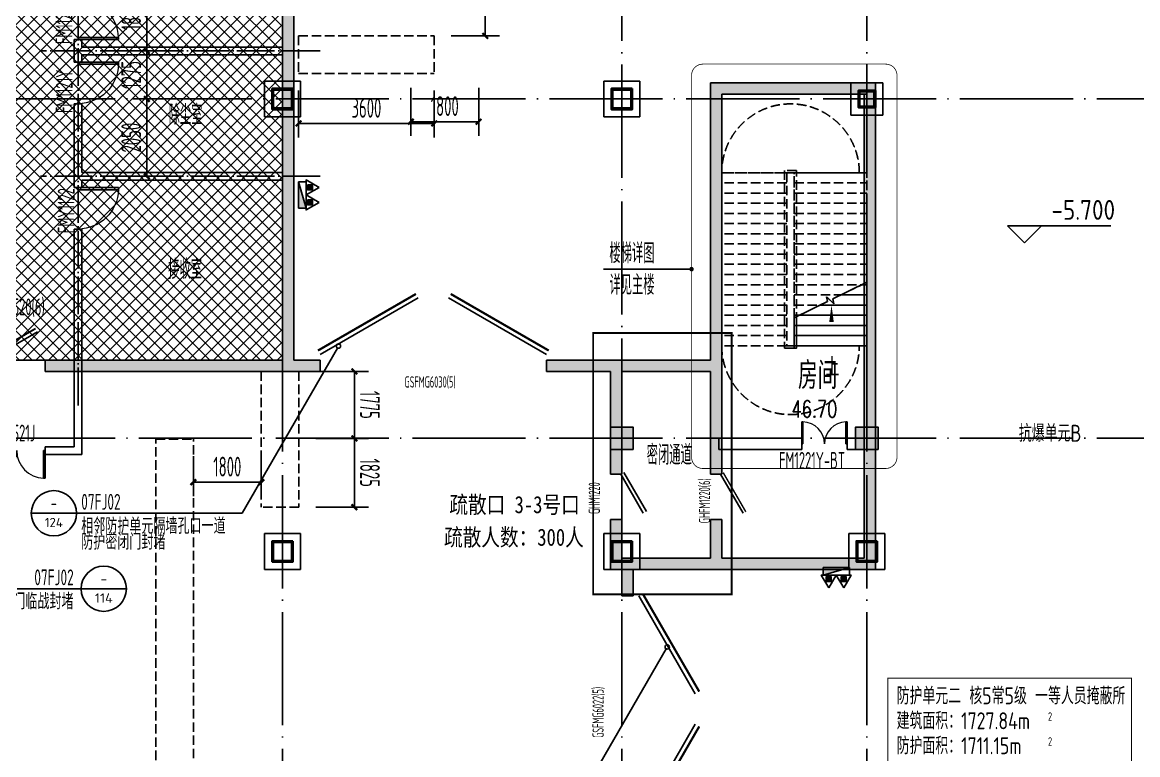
# Model space of a CAD drawing. Extents: x -473190 to 2138458, y -81875 to 2633646.
# Drawn here: x 582284 to 611872, y 84552 to 103976 of the extents above; entities that cross this region are included whole.
import ezdxf
from ezdxf.enums import TextEntityAlignment as Align

# ---------------------------------------------------------------- set-up
doc = ezdxf.new("R2010")
doc.units = 0
doc.header["$LTSCALE"] = 1000
for name, pattern in [('__DASH', [0.35, 0.25, -0.1]), ('DASH', [0.35, 0.25, -0.1]), ('DOTE', [2.42, 2, -0.2, 0.02, -0.2])]:
    doc.linetypes.add(name, pattern=pattern)
for name, color, linetype in [('A-COLUMN', 2, 'Continuous'), ('A-DIM_SYMB', 3, 'Continuous'), ('A-PUB_HATCH', 8, 'Continuous'), ('A-PUB_TEXT', 7, 'Continuous'), ('A-ROOM_NAME', 23, 'Continuous'), ('A-STAIR', 3, 'Continuous'), ('A-WALL', 2, 'Continuous'), ('A-WINDOW', 4, 'Continuous'), ('A-可见线', 7, 'Continuous'), ('DIM_ELEV', 3, 'Continuous'), ('DIM_IDEN', 3, 'Continuous'), ('DIM_LEAD', 3, 'Continuous'), ('DOOR_FIRE', 4, 'Continuous'), ('DOOR_FIRE_TEXT', 7, 'Continuous'), ('DOTE', 1, 'DOTE'), ('PUB_DIM', 3, 'Continuous'), ('PUB_HATCH', 8, 'Continuous'), ('PUB_TEXT', 7, 'Continuous'), ('RF-KBGQ', 15, 'Continuous'), ('RF-KTK', 210, 'Continuous'), ('RF-M', 4, 'Continuous'), ('RF-MBH', 11, 'Continuous'), ('RF-QT', 30, 'Continuous'), ('S-柱', 51, 'Continuous'), ('S-柱-填充', 8, 'Continuous'), ('SPACE', 7, 'Continuous'), ('W-EQUIP_消火栓', 7, 'Continuous'), ('W-EQUIP_灭火器', 7, 'Continuous'), ('图层1', 7, 'Continuous'), ('索引线', 252, 'Continuous')]:
    doc.layers.add(name, color=color, linetype=linetype)
doc.layers.add('RF-WZ', color=110, linetype='Continuous', lineweight=0)
doc.styles.add('8B2_02', font='tssdeng.shx', dxfattribs={"width": 0.6, "bigfont": 'TSSDCHN.shx'})
doc.styles.add('_TCH_DIM', font='SIMPLEX', dxfattribs={"bigfont": 'GBCBIG'})
doc.styles.add('_TCH_DIM_T3', font='tssdeng.shx', dxfattribs={"width": 0.564706, "bigfont": '@@@tssdchn.shx'})
doc.styles.add('_TCH_SPACE', font='SIMPLEX', dxfattribs={"height": 5, "bigfont": 'GBCBIG'})
doc.styles.add('_TCH_WINDOW', font='tssdeng.shx', dxfattribs={"width": 0.8, "height": 3.5, "bigfont": 'tssdchn.shx'})
doc.styles.get("Standard").update_dxf_attribs({"font": 'gbenor.shx', "bigfont": 'gbcbig.shx'})
doc.styles.add('TYDG_01', font='', dxfattribs={"width": 0.8})
doc.styles.add('TYDG_02', font='TSSDENG', dxfattribs={"width": 0.8, "bigfont": 'TSSDCHN'})
doc.styles.get('TYDG_01').set_extended_font_data('SimSun')
doc.dimstyles.new('_TCH_ARCH&&150', dxfattribs={"dimtxt": 525, "dimasz": 150, "dimexe": 375, "dimexo": 450, "dimgap": 150, "dimtad": 1, "dimdec": 0, "dimzin": 0, "dimdsep": 46, "dimtxsty": '_TCH_DIM_T3', "dimblk": 'ARCHTICK', "dimcen": 0.09, "dimclrt": 7, "dimazin": 2, "dimtfac": 1, "dimtdec": 0, "dimtix": 1, "dimtmove": 2, "dimatfit": 3, "dimfxl": 0, "dimtolj": 1, "dimtzin": 0, "dimarcsym": 0})

# ---------------------------------------------------------------- blocks, each defined once
blk = doc.blocks.new('A$C7EFF042E')
at = {"layer": 'A-COLUMN', "color": 6}
for p, q in [((27725, -44775), (26775, -44775)), ((26775, -44775), (26775, -45725)), ((27725, -45725), (27725, -44775)), ((36725, -44775), (35775, -44775)), ((35775, -44775), (35775, -45725)), ((36725, -45725), (36725, -44775)), ((43175, -44825), (42325, -44825)), ((42325, -44825), (42325, -45675)), ((43175, -45675), (43175, -44825)), ((26775, -45725), (27725, -45725)), ((35775, -45725), (36725, -45725)), ((42325, -45675), (43175, -45675)), ((27725, -56775), (26775, -56775)), ((26775, -56775), (26775, -57725)), ((27725, -57725), (27725, -56775)), ((36725, -56775), (35775, -56775)), ((35775, -56775), (35775, -57725)), ((36725, -57725), (36725, -56775)), ((43225, -56775), (42275, -56775)), ((42275, -56775), (42275, -57725)), ((43225, -57725), (43225, -56775)), ((26775, -57725), (27725, -57725)), ((35775, -57725), (36725, -57725)), ((42275, -57725), (43225, -57725))]:
    blk.add_line(p, q, dxfattribs=at)
at = {"layer": 'S-柱', "color": 6, "lineweight": 35}
for points in [[(27525, -44975), (26975, -44975), (26975, -45525), (27525, -45525)], [(27525, -44975), (26975, -44975), (26975, -45525), (27525, -45525)], [(36525, -44975), (35975, -44975), (35975, -45525), (36525, -45525)], [(36525, -44975), (35975, -44975), (35975, -45525), (36525, -45525)], [(42975, -45025), (42525, -45025), (42525, -45475), (42975, -45475)], [(42975, -45025), (42525, -45025), (42525, -45475), (42975, -45475)], [(27525, -56975), (26975, -56975), (26975, -57525), (27525, -57525)], [(27525, -56975), (26975, -56975), (26975, -57525), (27525, -57525)], [(36525, -56975), (35975, -56975), (35975, -57525), (36525, -57525)], [(36525, -56975), (35975, -56975), (35975, -57525), (36525, -57525)], [(43025, -56975), (42475, -56975), (42475, -57525), (43025, -57525)], [(43025, -56975), (42475, -56975), (42475, -57525), (43025, -57525)]]:
    blk.add_lwpolyline(points, close=True, dxfattribs=at)
at = {"layer": 'S-柱-填充', "color": 6, "lineweight": 35}
for points in [[(27495, -45495), (27005, -45495), (27005, -45005), (27495, -45005)], [(36495, -45495), (36005, -45495), (36005, -45005), (36495, -45005)], [(42945, -45445), (42555, -45445), (42555, -45055), (42945, -45055)], [(27495, -57495), (27005, -57495), (27005, -57005), (27495, -57005)], [(36495, -57495), (36005, -57495), (36005, -57005), (36495, -57005)], [(42995, -57495), (42505, -57495), (42505, -57005), (42995, -57005)]]:
    blk.add_lwpolyline(points, close=True, dxfattribs=at)
blk = doc.blocks.new('A$C4F5A101F')
at = {"layer": 'DOTE', "color": 16, "linetype": 'DOTE', "ltscale": 1.5}
for p, q in [((-140489.7, 16373.7), (-140489.7, -213765.2)), ((-131489.7, 16373.7), (-131489.7, -213765.2)), ((-124989.7, 16373.7), (-124989.7, -213765.2)), ((-39660.8, -53507.4), (-180399, -53507.4)), ((-39660.8, -62507.4), (-168489.7, -62507.4))]:
    blk.add_line(p, q, dxfattribs=at)
blk = doc.blocks.new('_ArchTick')
at = {"color": 0, "linetype": 'ByBlock', "const_width": 0.4}
blk.add_lwpolyline([(-0.5, -0.5), (0.5, 0.5)], dxfattribs=at)
blk = doc.blocks.new('*D5579')
at = {"layer": 'Defpoints', "color": 0, "transparency": 16777216}
for p in [(112750, -33425), (113573, -33425), (112750, -35275)]:
    blk.add_point(p, dxfattribs=at)
at = {"layer": 'PUB_DIM', "color": 0, "lineweight": -2, "transparency": 16777216}
for p, q in [((113200, -33425), (113948, -33425)), ((113573, -35275), (113573, -33425)), ((113200, -35275), (113948, -35275))]:
    blk.add_line(p, q, dxfattribs=at)
at = {"layer": 'PUB_DIM', "color": 0, "lineweight": -2, "transparency": 16777216, "xscale": 150, "yscale": 150, "zscale": 150}
for p, rotation in [((113573, -33425), 90), ((113573, -35275), 270)]:
    blk.add_blockref('_ArchTick', p, dxfattribs=dict(at, rotation=rotation))
at = {"layer": 'PUB_DIM', "color": 7, "transparency": 16777216, "insert": (113160, -34350), "char_height": 525, "attachment_point": 5, "rotation": 90, "style": '_TCH_DIM_T3'}
blk.add_mtext('\\A1;1850', dxfattribs=at)
blk = doc.blocks.new('*D5580')
at = {"layer": 'Defpoints', "color": 0, "transparency": 16777216}
for p in [(112750, -35275), (113573, -35275), (112750, -36550)]:
    blk.add_point(p, dxfattribs=at)
at = {"layer": 'PUB_DIM', "color": 0, "lineweight": -2, "transparency": 16777216}
for p, q in [((113200, -35275), (113948, -35275)), ((113573, -36550), (113573, -35275)), ((113200, -36550), (113948, -36550))]:
    blk.add_line(p, q, dxfattribs=at)
at = {"layer": 'PUB_DIM', "color": 0, "lineweight": -2, "transparency": 16777216, "xscale": 150, "yscale": 150, "zscale": 150}
for p, rotation in [((113573, -35275), 90), ((113573, -36550), 270)]:
    blk.add_blockref('_ArchTick', p, dxfattribs=dict(at, rotation=rotation))
at = {"layer": 'PUB_DIM', "color": 7, "transparency": 16777216, "insert": (113160, -35912), "char_height": 525, "attachment_point": 5, "rotation": 90, "style": '_TCH_DIM_T3'}
blk.add_mtext('\\A1;1275', dxfattribs=at)
blk = doc.blocks.new('*D5581')
at = {"layer": 'Defpoints', "color": 0, "transparency": 16777216}
for p in [(112750, -36550), (113573, -36550), (112750, -38600)]:
    blk.add_point(p, dxfattribs=at)
at = {"layer": 'PUB_DIM', "color": 0, "lineweight": -2, "transparency": 16777216}
for p, q in [((113200, -36550), (113948, -36550)), ((113573, -38600), (113573, -36550)), ((113200, -38600), (113948, -38600))]:
    blk.add_line(p, q, dxfattribs=at)
at = {"layer": 'PUB_DIM', "color": 0, "lineweight": -2, "transparency": 16777216, "xscale": 150, "yscale": 150, "zscale": 150}
for p, rotation in [((113573, -36550), 90), ((113573, -38600), 270)]:
    blk.add_blockref('_ArchTick', p, dxfattribs=dict(at, rotation=rotation))
at = {"layer": 'PUB_DIM', "color": 7, "transparency": 16777216, "insert": (113160, -37575), "char_height": 525, "attachment_point": 5, "rotation": 90, "style": '_TCH_DIM_T3'}
blk.add_mtext('\\A1;2050', dxfattribs=at)
blk = doc.blocks.new('A$C4AB8374B')
at = {"layer": 'A-STAIR', "color": 9, "linetype": 'DASH'}
for centre, start, end in [((1825, 4590), 0, 180), ((1825, 0), 180, 0)]:
    blk.add_arc(centre, 1825, start, end, dxfattribs=at)
blk = doc.blocks.new('$TwtSys$00000434')
for p, q in [((-0.5, 0.5), (-0.5, -0.5)), ((-0.5, -0.5), (0.5, 0.5)), ((0.5, 0.5), (-0.5, 0.5)), ((0.5, -0.5), (0.5, 0.5)), ((-0.5, -0.5), (0.5, -0.5))]:
    blk.add_line(p, q)
blk.add_solid([(0.5, -0.5), (0.5, 0.5), (-0.5, -0.5)])
blk = doc.blocks.new('$TwtSys$00000546')
h = blk.add_hatch()
h.set_pattern_fill('ANSI31', color=256, scale=200, style=0)
h.set_pattern_definition([(45, (-38543.802, -6670.83), (-17.67767, 17.67767), [])])
h.paths.add_polyline_path([(-65, 174), (65, 174), (65, 44), (-65, 44)])
for points in [[(0, 344), (-198, 0), (198, 0)], [(-65, 174), (65, 174), (65, 44), (-65, 44)]]:
    blk.add_lwpolyline(points, close=True)
blk = doc.blocks.new('A$C714B7EA5')
at = {"layer": 'A-PUB_HATCH', "linetype": 'DASH'}
for p, q in [((3850, 0), (0, 0)), ((0, 0), (0, -2080)), ((3850, -2080), (3850, 0)), ((1985, -2020), (1665, -2020)), ((1665, -2020), (1665, -6730)), ((1985, -2020), (1665, -2020)), ((1665, -2020), (1665, -6730)), ((1985, -6730), (1985, -2020)), ((1985, -6730), (1985, -2020)), ((0, -2080), (0, -6670)), ((1725, -2080), (0, -2080)), ((0, -2080), (3850, -2080)), ((1725, -2350), (0, -2350)), ((1725, -2080), (1725, -6670)), ((1925, -2080), (1725, -2080)), ((1725, -2080), (1725, -6670)), ((1925, -2080), (1725, -2080)), ((1725, -2080), (1725, -6670)), ((1925, -5925), (1925, -2080)), ((1925, -2080), (3850, -2080)), ((1925, -6670), (1925, -2080)), ((1925, -6670), (1925, -2080)), ((1925, -2350), (3850, -2350)), ((3850, -4985), (3850, -2080)), ((1725, -2620), (0, -2620)), ((1925, -2620), (3850, -2620)), ((1725, -2890), (0, -2890)), ((1925, -2890), (3850, -2890)), ((1725, -3160), (0, -3160)), ((1925, -3160), (3850, -3160)), ((1725, -3430), (0, -3430)), ((1925, -3430), (3850, -3430)), ((1725, -3700), (0, -3700)), ((1925, -3700), (3850, -3700)), ((1725, -3970), (0, -3970)), ((1925, -3970), (3850, -3970)), ((1725, -4240), (0, -4240)), ((1925, -4240), (3850, -4240)), ((1725, -4510), (0, -4510)), ((1925, -4510), (3850, -4510)), ((1725, -4780), (0, -4780)), ((1925, -4780), (3850, -4780)), ((3850, -4985), (2950, -5424)), ((1725, -5050), (0, -5050)), ((1725, -5320), (0, -5320)), ((1925, -5050), (3716, -5050)), ((1925, -5320), (3164, -5320)), ((1725, -5590), (0, -5590)), ((2807, -5494), (1925, -5925)), ((1925, -5590), (2611, -5590)), ((2976, -5557), (2783, -5370)), ((2783, -5370), (2807, -5494)), ((2950, -5424), (2976, -5557)), ((1725, -5860), (0, -5860)), ((1925, -5860), (2059, -5860)), ((1725, -6130), (0, -6130)), ((1725, -6400), (0, -6400)), ((1725, -6670), (0, -6670)), ((1665, -6730), (1985, -6730)), ((1665, -6730), (1985, -6730)), ((1725, -6670), (1925, -6670)), ((1725, -6670), (1925, -6670))]:
    blk.add_line(p, q, dxfattribs=at)
blk = doc.blocks.new('$DorLib2D$00000002')
for p, q in [((-0.5, 0), (-0.5, 0.4875)), ((-0.475, 0.4875), (-0.5, 0.4875)), ((-0.475, 0), (-0.475, 0.4875)), ((0.475, 0), (0.475, 0.4875)), ((0.475, 0.4875), (0.5, 0.4875)), ((0.5, 0), (0.5, 0.4875)), ((-0.5, 0), (-0.475, 0)), ((0.5, 0), (0.475, 0))]:
    blk.add_line(p, q)
at = {"lineweight": 13}
for centre, start, end in [((-0.4875, 0), 0, 88.53072), ((0.4875, 0), 91.46928, 180)]:
    blk.add_arc(centre, 0.4875, start, end, dxfattribs=at)
blk = doc.blocks.new('$DorLib2D$00000193')
at = {"color": 0}
blk.add_line((-0.5, 0.1), (0.366, 0.6), dxfattribs=at)
at = {"color": 0, "const_width": 0.0333}
blk.add_lwpolyline([(-0.533, 0.158), (0.333, 0.658)], dxfattribs=at)
blk = doc.blocks.new('$DorLib2D$00000211')
at = {"color": 0}
for p, q in [((-0.5, 0.05), (-0.067, 0.3)), ((0.5, 0.05), (0.067, 0.3))]:
    blk.add_line(p, q, dxfattribs=at)
at = {"color": 0, "const_width": 0.01}
for points in [[(-0.51, 0.0673), (-0.077, 0.3173)], [(0.51, 0.0673), (0.077, 0.3173)]]:
    blk.add_lwpolyline(points, dxfattribs=at)
blk = doc.blocks.new('$DorLib2D$00000179')
at = {"color": 0}
for p, q in [((-0.54, 0.169), (0.326, 0.669)), ((-0.5, 0.1), (0.366, 0.6))]:
    blk.add_line(p, q, dxfattribs=at)
blk = doc.blocks.new('rfk')
at = {"layer": 'A-PUB_HATCH'}
for points in [[(473948.2, -695485.2), (473748.2, -695485.2), (473748.2, -720685.2), (473881.5, -720785.2), (474048.2, -720685.2), (474048.2, -695635.2)], [(485098.2, -713335.2), (485398.2, -713635.2), (489173.2, -713635.2), (489473.2, -713335.2)], [(485198.2, -720851.9), (485398.2, -720885.2), (485398.2, -713635.2), (485098.2, -713335.2), (485098.2, -720685.2)], [(489173.2, -722760.2), (489473.2, -722760.2), (489473.2, -713335.2), (489173.2, -713635.2)], [(468323.2, -720685.2), (467448.2, -720685.2), (467448.2, -720985.2), (468323.2, -720985.2)], [(468323.2, -720685.2), (468323.2, -720985.2), (473848.2, -720985.2), (473881.5, -720785.2), (473748.2, -720685.2)], [(473848.2, -720985.2), (474748.2, -720985.2), (474748.2, -720685.2), (474048.2, -720685.2), (473881.5, -720785.2)], [(482598.2, -720685.2), (480748.2, -720685.2), (480748.2, -720985.2), (482448.2, -720985.2), (482598.2, -720885.2)], [(482598.2, -720885.2), (482748.2, -720985.2), (485098.2, -720985.2), (485198.2, -720851.9), (485098.2, -720685.2), (482598.2, -720685.2)], [(482448.2, -720985.2), (482448.2, -723710.2), (482748.2, -723710.2), (482748.2, -720985.2), (482598.2, -720885.2)], [(485098.2, -720985.2), (485098.2, -723710.2), (485398.2, -723710.2), (485398.2, -720885.2), (485198.2, -720851.9)], [(489173.2, -725940.1), (489473.2, -726240.1), (489473.2, -722760.2), (489173.2, -722760.2)], [(482748.2, -725940.1), (482748.2, -724910.2), (482448.2, -724910.2), (482448.2, -726240.1)], [(485398.2, -725940.1), (485398.2, -724910.2), (485098.2, -724910.2), (485098.2, -725940.1), (485264.8, -726040.1)], [(482748.2, -725940.1), (482448.2, -726240.1), (482748.2, -726240.1), (482899.6, -726140.1), (482902.4, -725940.1)], [(482899.6, -726140.1), (483048.2, -726240.1), (485298.2, -726240.1), (485264.8, -726040.1), (485098.2, -725940.1), (482902.4, -725940.1)], [(485264.8, -726040.1), (485298.2, -726240.1), (489473.2, -726240.1), (489173.2, -725940.1), (485398.2, -725940.1)], [(482748.2, -726240.1), (482748.2, -726940.2), (483048.2, -726940.2), (483048.2, -726240.1), (482899.6, -726140.1)]]:
    blk.add_hatch(color=256, dxfattribs=at).paths.add_polyline_path(points)
at = {"layer": 'A-WALL'}
for p, q in [((468223.2, -720985.2), (468223.2, -722985.2)), ((468423.2, -720985.2), (468423.2, -723185.2)), ((487523.2, -722760.2), (485323.2, -722760.2)), ((485323.2, -722760.2), (485323.2, -723060.2)), ((487523.2, -723060.2), (487523.2, -722760.2)), ((489173.2, -722760.2), (488723.2, -722760.2)), ((488723.2, -722760.2), (488723.2, -723060.2)), ((489173.2, -723060.2), (489173.2, -722760.2)), ((468223.2, -722985.2), (467448.2, -722985.2)), ((467448.2, -722985.2), (467448.2, -723185.2)), ((485323.2, -723060.2), (487523.2, -723060.2)), ((488723.2, -723060.2), (489173.2, -723060.2)), ((467448.2, -723185.2), (468423.2, -723185.2))]:
    blk.add_line(p, q, dxfattribs=at)
at = {"layer": 'RF-QT'}
for p, q in [((473748.2, -695485.2), (473748.2, -720685.2)), ((474048.2, -695635.2), (474048.2, -720685.2)), ((485098.2, -713335.2), (489473.2, -713335.2)), ((485098.2, -720685.2), (485098.2, -713335.2)), ((489473.2, -722760.2), (489473.2, -713335.2)), ((485398.2, -713635.2), (489173.2, -713635.2)), ((485398.2, -720885.2), (485398.2, -713635.2)), ((489173.2, -722760.2), (489173.2, -713635.2)), ((468323.2, -720685.2), (467448.2, -720685.2)), ((467448.2, -720685.2), (467448.2, -720985.2)), ((468323.2, -720685.2), (473748.2, -720685.2)), ((474748.2, -720685.2), (474048.2, -720685.2)), ((474748.2, -720985.2), (474748.2, -720685.2)), ((482598.2, -720685.2), (480748.2, -720685.2)), ((480748.2, -720685.2), (480748.2, -720985.2)), ((482598.2, -720685.2), (485098.2, -720685.2)), ((467448.2, -720985.2), (468323.2, -720985.2)), ((468323.2, -720985.2), (473848.2, -720985.2)), ((473848.2, -720985.2), (474748.2, -720985.2)), ((480748.2, -720985.2), (482448.2, -720985.2)), ((482448.2, -720985.2), (482448.2, -723710.2)), ((482748.2, -720985.2), (485098.2, -720985.2)), ((482748.2, -723710.2), (482748.2, -720985.2)), ((485098.2, -720985.2), (485098.2, -723710.2)), ((485398.2, -723710.2), (485398.2, -720885.2)), ((489173.2, -725940.1), (489173.2, -722760.2)), ((489473.2, -726240.1), (489473.2, -722760.2)), ((482448.2, -723710.2), (482748.2, -723710.2)), ((485098.2, -723710.2), (485398.2, -723710.2)), ((482748.2, -724910.2), (482448.2, -724910.2)), ((482448.2, -724910.2), (482448.2, -726240.1)), ((482748.2, -725940.1), (482748.2, -724910.2)), ((485398.2, -724910.2), (485098.2, -724910.2)), ((485098.2, -724910.2), (485098.2, -725940.1)), ((485398.2, -725940.1), (485398.2, -724910.2)), ((482748.2, -725940.1), (482902.4, -725940.1)), ((482902.4, -725940.1), (485098.2, -725940.1)), ((485398.2, -725940.1), (489173.2, -725940.1)), ((482448.2, -726240.1), (482748.2, -726240.1)), ((482748.2, -726240.1), (482748.2, -726940.2)), ((483048.2, -726940.2), (483048.2, -726240.1)), ((483048.2, -726240.1), (485298.2, -726240.1)), ((485298.2, -726240.1), (489473.2, -726240.1)), ((482748.2, -726940.2), (483048.2, -726940.2))]:
    blk.add_line(p, q, dxfattribs=at)
at = {"layer": 'A-可见线'}
blk.add_blockref('A$C714B7EA5', (485398.2, -713635.2), dxfattribs=at)
at = {"layer": 'DOOR_FIRE'}
ref = blk.add_blockref('$DorLib2D$00000002', (466698.2, -723085.2), dxfattribs=dict(at, xscale=-1500, yscale=-1500, zscale=200))
ref.add_attrib('A', 'FM1521J', (466058.5, -722842.8), dxfattribs={"layer": 'DOOR_FIRE_TEXT', "height": 446.25, "style": '_TCH_WINDOW', "width": 0.564706})
ref = blk.add_blockref('$DorLib2D$00000002', (488123.2, -722910.2), dxfattribs=dict(at, xscale=1200, yscale=1200, zscale=300))
ref.add_attrib('A', 'FM1221Y-BT', (486917.5, -723568.2), dxfattribs={"layer": 'DOOR_FIRE_TEXT', "height": 446.25, "style": '_TCH_WINDOW', "width": 0.564706})
at = {"layer": 'RF-M'}
ref = blk.add_blockref('$DorLib2D$00000211', (477748.2, -720835.2), dxfattribs=dict(at, xscale=-6000, yscale=6000, zscale=300))
ref.add_attrib('A', 'GSFMG6030(5)', (476985.7, -721413.9), dxfattribs={"layer": 'RF-MBH', "height": 297.5, "style": '_TCH_WINDOW', "width": 0.564706})
at = {"layer": 'RF-M', "linetype": '__DASH'}
ref = blk.add_blockref('$DorLib2D$00000193', (466698.2, -720835.2), dxfattribs=dict(at, xscale=1500, yscale=1500, zscale=300))
ref.add_attrib('A', 'GHFM1520(6)', (465646.6, -719495.7), dxfattribs={"layer": 'RF-MBH', "linetype": '__DASH', "height": 446.25, "style": '_TCH_WINDOW', "width": 0.564706})
at = {"layer": 'RF-M'}
ref = blk.add_blockref('$DorLib2D$00000179', (482598.2, -724310.2), dxfattribs=dict(at, xscale=-1200, yscale=-1200, zscale=300, rotation=90))
ref.add_attrib('A', 'GHM1220', (482167, -724765.8), dxfattribs={"layer": 'RF-MBH', "height": 297.5, "rotation": 90, "style": '_TCH_WINDOW', "width": 0.564706})
ref = blk.add_blockref('$DorLib2D$00000193', (485248.2, -724310.2), dxfattribs=dict(at, xscale=-1200, yscale=-1200, zscale=300, rotation=90))
ref.add_attrib('A', 'GHFM1220(6)', (485091.5, -725011.3), dxfattribs={"layer": 'RF-MBH', "height": 297.5, "rotation": 90, "style": '_TCH_WINDOW', "width": 0.564706})
ref = blk.add_blockref('$DorLib2D$00000211', (482898.2, -729940.2), dxfattribs=dict(at, xscale=-6000, yscale=-6000, zscale=300, rotation=90))
ref.add_attrib('A', 'GSFMG6022(5)', (482267, -730702.7), dxfattribs={"layer": 'RF-MBH', "height": 297.5, "rotation": 90, "style": '_TCH_WINDOW', "width": 0.564706})
at = {"layer": 'RF-WZ', "style": '8B2_02', "width": 0.6}
blk.add_text('密闭通道', height=525, dxfattribs=at).set_placement((483408.4, -723463.9))
at = {"layer": 'SPACE', "color": 2, "style": '_TCH_SPACE'}
blk.add_text('房间', height=723.4, dxfattribs=at).set_placement((487422.1, -721456.1))
at = {"layer": 'SPACE', "color": 2, "style": '_TCH_SPACE', "width": 0.705882}
blk.add_text('46.70', height=446.25, dxfattribs=at).set_placement((487250.9, -722204.2))
blk = doc.blocks.new('*D5702')
at = {"layer": 'Defpoints', "color": 0, "transparency": 16777216}
for p in [(-264944, -196881), (-266744, -198233), (-264944, -198233)]:
    blk.add_point(p, dxfattribs=at)
at = {"layer": 'PUB_DIM', "color": 0, "lineweight": -2, "transparency": 16777216}
for p, q in [((-266744, -197783), (-266744, -196506)), ((-264944, -197783), (-264944, -196506)), ((-266744, -196881), (-264944, -196881))]:
    blk.add_line(p, q, dxfattribs=at)
at = {"layer": 'PUB_DIM', "color": 0, "lineweight": -2, "transparency": 16777216, "xscale": 150, "yscale": 150, "zscale": 150, "rotation": 180}
blk.add_blockref('_ArchTick', (-266744, -196881), dxfattribs=at)
at = {"layer": 'PUB_DIM', "color": 0, "lineweight": -2, "transparency": 16777216, "xscale": 150, "yscale": 150, "zscale": 150}
blk.add_blockref('_ArchTick', (-264944, -196881), dxfattribs=at)
at = {"layer": 'PUB_DIM', "color": 7, "transparency": 16777216, "insert": (-265844, -196468), "char_height": 525, "attachment_point": 5, "style": '_TCH_DIM_T3'}
blk.add_mtext('\\A1;1800', dxfattribs=at)
blk = doc.blocks.new('*D5703')
at = {"layer": 'Defpoints', "color": 0, "transparency": 16777216}
for p in [(-263944, -198233), (-262621, -198233), (-263944, -201833)]:
    blk.add_point(p, dxfattribs=at)
at = {"layer": 'PUB_DIM', "color": 0, "lineweight": -2, "transparency": 16777216}
for p, q in [((-263494, -198233), (-262246, -198233)), ((-262621, -201833), (-262621, -198233)), ((-263494, -201833), (-262246, -201833))]:
    blk.add_line(p, q, dxfattribs=at)
at = {"layer": 'PUB_DIM', "color": 0, "lineweight": -2, "transparency": 16777216, "xscale": 150, "yscale": 150, "zscale": 150}
for p, rotation in [((-262621, -198233), 90), ((-262621, -201833), 270)]:
    blk.add_blockref('_ArchTick', p, dxfattribs=dict(at, rotation=rotation))
at = {"layer": 'PUB_DIM', "color": 7, "transparency": 16777216, "insert": (-263034, -200033), "char_height": 525, "attachment_point": 5, "rotation": 90, "style": '_TCH_DIM_T3'}
blk.add_mtext('\\A1;3600', dxfattribs=at)
blk = doc.blocks.new('*D5716')
at = {"layer": 'Defpoints', "color": 0, "transparency": 16777216}
for p in [(-264019, -197055), (-262667, -197055), (-264019, -198855)]:
    blk.add_point(p, dxfattribs=at)
at = {"layer": 'PUB_DIM', "color": 0, "lineweight": -2, "transparency": 16777216}
for p, q in [((-263569, -197055), (-262292, -197055)), ((-262667, -198855), (-262667, -197055)), ((-263569, -198855), (-262292, -198855))]:
    blk.add_line(p, q, dxfattribs=at)
at = {"layer": 'PUB_DIM', "color": 0, "lineweight": -2, "transparency": 16777216, "xscale": 150, "yscale": 150, "zscale": 150}
for p, rotation in [((-262667, -197055), 90), ((-262667, -198855), 270)]:
    blk.add_blockref('_ArchTick', p, dxfattribs=dict(at, rotation=rotation))
at = {"layer": 'PUB_DIM', "color": 7, "transparency": 16777216, "insert": (-263080, -197955), "char_height": 525, "attachment_point": 5, "rotation": 90, "style": '_TCH_DIM_T3'}
blk.add_mtext('\\A1;1800', dxfattribs=at)
blk = doc.blocks.new('*D5720')
at = {"layer": 'Defpoints', "color": 0, "transparency": 16777216}
for p in [(-252444, -200352), (-254269, -201823), (-252444, -201823)]:
    blk.add_point(p, dxfattribs=at)
at = {"layer": 'PUB_DIM', "color": 0, "lineweight": -2, "transparency": 16777216}
for p, q in [((-254269, -201373), (-254269, -199977)), ((-252444, -201373), (-252444, -199977)), ((-254269, -200352), (-252444, -200352))]:
    blk.add_line(p, q, dxfattribs=at)
at = {"layer": 'PUB_DIM', "color": 0, "lineweight": -2, "transparency": 16777216, "xscale": 150, "yscale": 150, "zscale": 150, "rotation": 180}
blk.add_blockref('_ArchTick', (-254269, -200352), dxfattribs=at)
at = {"layer": 'PUB_DIM', "color": 0, "lineweight": -2, "transparency": 16777216, "xscale": 150, "yscale": 150, "zscale": 150}
blk.add_blockref('_ArchTick', (-252444, -200352), dxfattribs=at)
at = {"layer": 'PUB_DIM', "color": 7, "transparency": 16777216, "insert": (-253357, -199940), "char_height": 525, "attachment_point": 5, "style": '_TCH_DIM_T3'}
blk.add_mtext('\\A1;1825', dxfattribs=at)
blk = doc.blocks.new('*D5721')
at = {"layer": 'Defpoints', "color": 0, "transparency": 16777216}
for p in [(-254269, -200352), (-256044, -201823), (-254269, -201823)]:
    blk.add_point(p, dxfattribs=at)
at = {"layer": 'PUB_DIM', "color": 0, "lineweight": -2, "transparency": 16777216}
for p, q in [((-256044, -201373), (-256044, -199977)), ((-254269, -201373), (-254269, -199977)), ((-256044, -200352), (-254269, -200352))]:
    blk.add_line(p, q, dxfattribs=at)
at = {"layer": 'PUB_DIM', "color": 0, "lineweight": -2, "transparency": 16777216, "xscale": 150, "yscale": 150, "zscale": 150, "rotation": 180}
blk.add_blockref('_ArchTick', (-256044, -200352), dxfattribs=at)
at = {"layer": 'PUB_DIM', "color": 0, "lineweight": -2, "transparency": 16777216, "xscale": 150, "yscale": 150, "zscale": 150}
blk.add_blockref('_ArchTick', (-254269, -200352), dxfattribs=at)
at = {"layer": 'PUB_DIM', "color": 7, "transparency": 16777216, "insert": (-255157, -199940), "char_height": 525, "attachment_point": 5, "style": '_TCH_DIM_T3'}
blk.add_mtext('\\A1;1775', dxfattribs=at)
blk = doc.blocks.new('*D5722')
at = {"layer": 'Defpoints', "color": 0, "transparency": 16777216}
for p in [(-254244, -202823), (-253106, -202823), (-254244, -204623)]:
    blk.add_point(p, dxfattribs=at)
at = {"layer": 'PUB_DIM', "color": 0, "lineweight": -2, "transparency": 16777216}
for p, q in [((-253794, -202823), (-252731, -202823)), ((-253106, -204623), (-253106, -202823)), ((-253794, -204623), (-252731, -204623))]:
    blk.add_line(p, q, dxfattribs=at)
at = {"layer": 'PUB_DIM', "color": 0, "lineweight": -2, "transparency": 16777216, "xscale": 150, "yscale": 150, "zscale": 150}
for p, rotation in [((-253106, -202823), 90), ((-253106, -204623), 270)]:
    blk.add_blockref('_ArchTick', p, dxfattribs=dict(at, rotation=rotation))
at = {"layer": 'PUB_DIM', "color": 7, "transparency": 16777216, "insert": (-253519, -203723), "char_height": 525, "attachment_point": 5, "rotation": 90, "style": '_TCH_DIM_T3'}
blk.add_mtext('\\A1;1800', dxfattribs=at)
blk = doc.blocks.new('ADFASDF')
h = blk.add_hatch()
h.set_pattern_fill('ANSI37', color=8, scale=150)
h.set_pattern_definition([(45, (0, 0), (-168.3798, 168.3798), []), (135, (0, 0), (-168.3798, -168.3798), [])])
h.paths.add_polyline_path([(521397, 239186), (521397, 224886), (539697, 224886), (539697, 169261), (524947, 169261), (524947, 171211), (527822, 171211), (527922, 176611), (501318, 176611), (501125, 109884), (530547, 109887), (530547, 107449), (538188, 100503), (536147, 98236), (540086, 94690), (517812, 69953), (517812, 59790), (482108, 20136), (405247, 20136), (405247, 26086), (391997, 40436), (391997, 64736), (399997, 64738), (399997, 239186), (409022, 239186)])
blk.add_lwpolyline([(539697, 224886), (539697, 169261), (524947, 169261), (524947, 171211), (527822, 171211), (527922, 176611), (501318, 176611), (501125, 109884), (530547, 109887), (530547, 107449), (538188, 100503), (536147, 98236), (540086, 94690), (517812, 69953), (517812, 59790), (482108, 20136), (405247, 20136), (405247, 26086), (391997, 40436), (391997, 64736), (399997, 64738), (399997, 239186)])
blk = doc.blocks.new('$DorLib2D$00000001')
for p, q in [((0.45, 0.975), (0.5, 0.975)), ((0.45, 0), (0.45, 0.975)), ((0.5, 0), (0.5, 0.975)), ((0.5, 0), (0.45, 0))]:
    blk.add_line(p, q)
at = {"lineweight": 13}
blk.add_arc((0.475, 0), 0.975, 91.4693, 180, dxfattribs=at)
blk = doc.blocks.new('_FZH')
blk.add_lwpolyline([(-0.5, -0.5), (0.5, -0.5), (0.5, 0.5), (-0.5, 0.5)], close=True)
at = {"layer": 'PUB_HATCH'}
blk.add_solid([(-0.5, -0.5), (0.5, -0.5), (-0.5, 0.5), (0.5, 0.5)], dxfattribs=at)
blk = doc.blocks.new('A$C2B5B1B2C')
at = {"layer": 'DOTE', "linetype": 'DOTE', "ltscale": 0.5}
for p, q in [((111750, -44675), (111750, -26875)), ((118175, -35275), (110750, -35275)), ((118175, -38600), (110750, -38600))]:
    blk.add_line(p, q, dxfattribs=at)
at = {"layer": 'PUB_DIM'}
for p1, p2, picture, middle in [((112750, -35275), (112750, -33425), '*D5579', (113160.2, -34350)), ((112750, -36550), (112750, -35275), '*D5580', (113160.2, -35912.5)), ((112750, -38600), (112750, -36550), '*D5581', (113160.2, -37575))]:
    dim = blk.add_aligned_dim(p1=p1, p2=p2, distance=-822.7, dimstyle='_TCH_ARCH&&150', dxfattribs=at)
    dim.commit()
    dim.dimension.update_dxf_attribs({"geometry": picture, "text_midpoint": middle})
blk = doc.blocks.new('zsgc')
at = {"layer": 'RF-KBGQ', "color": 15, "linetype": 'DASH'}
for p, q in [((-264943.6, -201832.9), (-264943.6, -198232.9)), ((-264943.6, -198232.9), (-263943.6, -198232.9)), ((-263943.6, -201832.9), (-263943.6, -198232.9)), ((-264943.6, -201832.9), (-263943.6, -201832.9)), ((-256044.5, -201822.9), (-252444.5, -201822.9)), ((-256044.5, -201822.9), (-256044.5, -202822.9)), ((-252444.5, -201822.9), (-252444.5, -202822.9)), ((-256044.5, -202822.9), (-252444.5, -202822.9)), ((-226886.3, -204622.9), (-254244.5, -204622.9)), ((-254244.5, -205622.9), (-254244.5, -204622.9)), ((-227886.3, -205622.9), (-254244.5, -205622.9))]:
    blk.add_line(p, q, dxfattribs=at)
at = {"layer": 'RF-WZ', "style": 'TYDG_02', "width": 0.8}
blk.add_text('抗爆单元B', height=450, rotation=90, dxfattribs=at).set_placement((-254178.4, -182726))
at = {"layer": 'PUB_DIM'}
for p1, p2, distance, picture, middle in [((-266743.6, -198232.9), (-264943.6, -198232.9), 1352.1, '*D5702', (-265843.6, -196468.3)), ((-264019.5, -198854.5), (-264019.5, -197054.5), -1352.1, '*D5716', (-263079.9, -197954.5)), ((-263943.6, -201832.9), (-263943.6, -198232.9), -1322.5, '*D5703', (-263033.6, -200032.9)), ((-256044.5, -201822.9), (-254269.5, -201822.9), 1470.5, '*D5721', (-255157, -199940)), ((-254269.5, -201822.9), (-252444.5, -201822.9), 1470.5, '*D5720', (-253357, -199940)), ((-254244.5, -204622.9), (-254244.5, -202822.9), -1138.4, '*D5722', (-253518.6, -203722.9))]:
    dim = blk.add_aligned_dim(p1=p1, p2=p2, distance=distance, dimstyle='_TCH_ARCH&&150', dxfattribs=at)
    dim.commit()
    dim.dimension.update_dxf_attribs({"geometry": picture, "text_midpoint": middle})

msp = doc.modelspace()

# ---------------------------------------------------------------- linework, layer by layer
at = {"layer": 'A-COLUMN'}
for p, q in [((589662.2, 102417.4), (588712.2, 102417.4)), ((588712.2, 102417.4), (588712.2, 101467.4)), ((589662.2, 101467.4), (589662.2, 102417.4)), ((605112.2, 102367.4), (604262.2, 102367.4)), ((604262.2, 102367.4), (604262.2, 101517.4)), ((605112.2, 101517.4), (605112.2, 102367.4)), ((604262.2, 101517.4), (605112.2, 101517.4)), ((588712.2, 101467.4), (589662.2, 101467.4)), ((605162.2, 90417.4), (604212.2, 90417.4)), ((604212.2, 90417.4), (604212.2, 89467.4)), ((605162.2, 89467.4), (605162.2, 90417.4)), ((604212.2, 89467.4), (605162.2, 89467.4))]:
    msp.add_line(p, q, dxfattribs=at)
at = {"layer": 'A-DIM_SYMB', "color": 3}
msp.add_lwpolyline([(603749.7, 95262.4, 0, 0, 0), (603749.7, 96477.4, 0, 120, 0), (603749.7, 96027.4, 0, 0, 0)], format="xyseb", dxfattribs=at)
at = {"layer": 'A-STAIR', "color": 3}
for p, q in [((604687.2, 97082.7), (603787.5, 96643)), ((604687.2, 95397.4), (604687.2, 97082.7)), ((604553.6, 97017.4), (604687.2, 97017.4)), ((603644, 96572.9), (602762.2, 96142.1)), ((603448.4, 96477.4), (604687.2, 96477.4)), ((603813.4, 96510.5), (603619.8, 96697.2)), ((603619.8, 96697.2), (603644, 96572.9)), ((603787.5, 96643), (603813.4, 96510.5)), ((604001, 96747.4), (604687.2, 96747.4)), ((602895.9, 96207.4), (604687.2, 96207.4)), ((602762.2, 95397.4), (602762.2, 96142.1)), ((602762.2, 95937.4), (604687.2, 95937.4)), ((602762.2, 95667.4), (604687.2, 95667.4)), ((602762.2, 95397.4), (602562.2, 95397.4)), ((602762.2, 95397.4), (604687.2, 95397.4))]:
    msp.add_line(p, q, dxfattribs=at)
msp.add_lwpolyline([(602822.2, 96171.4), (602822.2, 95337.4), (602762.2, 95337.4), (602762.2, 96142.1)], dxfattribs=at)
at = {"layer": 'A-WALL'}
for p, q in [((583862.2, 103517.4), (583662.2, 103517.4)), ((583662.2, 103517.4), (583662.2, 103217.4)), ((583862.2, 103317.4), (583862.2, 103517.4)), ((589187.2, 103317.4), (583862.2, 103317.4)), ((589187.2, 103117.4), (589187.2, 103317.4)), ((583662.2, 103217.4), (583662.2, 102917.4)), ((583862.2, 102917.4), (583862.2, 103117.4)), ((589187.2, 103117.4), (583862.2, 103117.4)), ((583662.2, 102917.4), (583862.2, 102917.4)), ((583862.2, 101817.4), (583662.2, 101817.4)), ((583662.2, 101817.4), (583662.2, 99892.4)), ((583862.2, 99992.4), (583862.2, 101817.4)), ((583662.2, 99892.4), (583662.2, 99592.4)), ((589187.2, 99992.4), (583862.2, 99992.4)), ((583862.2, 99592.4), (583862.2, 99792.4)), ((589187.2, 99792.4), (583862.2, 99792.4)), ((589187.2, 99792.4), (589187.2, 99992.4)), ((583662.2, 99592.4), (583862.2, 99592.4)), ((583862.2, 98492.4), (583662.2, 98492.4)), ((583662.2, 98492.4), (583662.2, 92717.4)), ((583862.2, 92517.4), (583862.2, 98492.4)), ((583662.2, 92717.4), (582887.2, 92717.4)), ((582887.2, 92717.4), (582887.2, 92517.4)), ((582887.2, 92517.4), (583862.2, 92517.4))]:
    msp.add_line(p, q, dxfattribs=at)
at = {"layer": 'DIM_ELEV'}
for p, q in [((608865.8, 98131.1), (608415.8, 98581.1)), ((608415.8, 98581.1), (611160.9, 98581.1)), ((608865.8, 98131.1), (609315.8, 98581.1))]:
    msp.add_line(p, q, dxfattribs=at)
at = {"layer": 'DIM_IDEN'}
for p, q in [((590641.6, 95337.8), (588115.3, 90954.5)), ((583720.7, 90954.5), (582520.7, 90954.5)), ((588115.3, 90954.5), (583720.7, 90954.5)), ((582146.4, 88951.3), (583844.9, 88951.3)), ((585044.9, 88951.3), (583844.9, 88951.3)), ((599362.4, 87359.6), (597306.1, 83791.9))]:
    msp.add_line(p, q, dxfattribs=at)
for centre, radius in [((590670.7, 95388.2), 58.2), ((583120.7, 90954.5), 600), ((584444.9, 88951.3), 600), ((599391.4, 87410.1), 58.2)]:
    msp.add_circle(centre, radius, dxfattribs=at)
at = {"layer": 'DIM_LEAD'}
for p, q in [((598801.2, 97430.2), (597699.9, 97430.2)), ((600037.2, 97430.2), (598801.2, 97430.2)), ((600037.2, 97430.2), (598801.2, 97430.2)), ((600037.2, 97430.2), (598801.2, 97430.2)), ((600037.2, 97430.2), (598801.2, 97430.2))]:
    msp.add_line(p, q, dxfattribs=at)
at = {"layer": 'DIM_LEAD', "const_width": 60}
msp.add_lwpolyline([(600067.2, 97430.2, 1), (600007.2, 97430.2, 1)], format="xyb", close=True, dxfattribs=at)
msp.add_lwpolyline([(600067.2, 97430.2, 1), (600007.2, 97430.2, 1)], format="xyb", close=True, dxfattribs=at)
msp.add_lwpolyline([(600067.2, 97430.2, 1), (600007.2, 97430.2, 1)], format="xyb", close=True, dxfattribs=at)
msp.add_lwpolyline([(600067.2, 97430.2, 1), (600007.2, 97430.2, 1)], format="xyb", close=True, dxfattribs=at)
at = {"layer": 'RF-WZ', "linetype": '__DASH', "ltscale": 1.5, "const_width": 30}
msp.add_lwpolyline([(605246, 86578.7), (611707.5, 86578.7), (611707.5, 82963.7), (605246, 82978.7), (605246, 86578.7)], dxfattribs=at)
at = {"layer": '图层1', "color": 6, "linetype": 'DASH', "const_width": 50}
msp.add_lwpolyline([(597427.6, 95735.1), (601102, 95735.1), (601102, 88804.5), (597427.6, 88804.5)], close=True, dxfattribs=at)
at = {"layer": '索引线', "linetype": 'DASH', "const_width": 20}
msp.add_lwpolyline([(600337.2, 102867.4), (605187.2, 102867.4, -0.4142136), (605487.2, 102567.4), (605487.2, 92442.4, -0.4142136), (605187.2, 92142.4), (600337.2, 92142.4, -0.4142136), (600037.2, 92442.4), (600037.2, 102567.4, -0.4142136)], format="xyb", close=True, dxfattribs=at)

# ---------------------------------------------------------------- block references
at = {"rotation": 270}
msp.add_blockref('zsgc', (791445.2, -161327.1), dxfattribs=at)
for name, p in [('ADFASDF', (49490, -74243.9)), ('A$C2B5B1B2C', (472012.2, 138492.4)), ('A$C4AB8374B', (600837.2, 95397.4))]:
    msp.add_blockref(name, p)
at = {"layer": 'A-COLUMN', "xscale": 600, "yscale": 600, "zscale": 600, "rotation": 90}
for p in [(598187.2, 92942.4), (604687.2, 92942.4)]:
    msp.add_blockref('_FZH', p, dxfattribs=at)
at = {"layer": 'A-WINDOW'}
ref = msp.add_blockref('$DorLib2D$00000001', (583762.2, 104067.4), dxfattribs=dict(at, xscale=1100, yscale=1100, zscale=200, rotation=270))
ref.add_attrib('A', 'FM1121Y', (583612.7, 103398.6), dxfattribs={"layer": 'DOOR_FIRE_TEXT', "height": 446.25, "rotation": 90, "style": '_TCH_WINDOW', "width": 0.564706})
at = {"layer": 'DOOR_FIRE'}
ref = msp.add_blockref('$DorLib2D$00000001', (583762.2, 102367.4), dxfattribs=dict(at, xscale=-1100, yscale=1100, zscale=200, rotation=270))
ref.add_attrib('A', 'FM1121Y', (583620.2, 101570.8), dxfattribs={"layer": 'DOOR_FIRE_TEXT', "height": 446.25, "rotation": 90, "style": '_TCH_WINDOW', "width": 0.564706})
ref = msp.add_blockref('$DorLib2D$00000001', (583762.2, 99042.4), dxfattribs=dict(at, xscale=-1100, yscale=1100, zscale=200, rotation=270))
ref.add_attrib('A', 'FMY1122', (583670, 98383.3), dxfattribs={"layer": 'DOOR_FIRE_TEXT', "height": 446.25, "rotation": 90, "style": '_TCH_WINDOW', "width": 0.564706})
ref = msp.add_blockref('$DorLib2D$00000002', (582137.2, 92617.4), dxfattribs=dict(at, xscale=-1500, yscale=-1500, zscale=200))
ref.add_attrib('A', 'FM1521J', (581497.5, 92859.8), dxfattribs={"layer": 'DOOR_FIRE_TEXT', "height": 446.25, "style": '_TCH_WINDOW', "width": 0.564706})
at = {"layer": 'RF-QT'}
for name, p in [('A$C4F5A101F', (729676.9, 155449.8)), ('A$C7EFF042E', (561937.2, 147192.4))]:
    msp.add_blockref(name, p, dxfattribs=at)
at = {"layer": 'W-EQUIP_消火栓', "xscale": 700, "yscale": 200, "zscale": 700}
for p, rotation in [((589712.2, 99398.4), 270), ((603873.9, 89417.4), 180)]:
    msp.add_blockref('$TwtSys$00000434', p, dxfattribs=dict(at, rotation=rotation))
at = {"layer": 'W-EQUIP_灭火器'}
for p, rotation in [((589812.2, 99596.8), 270), ((589812.2, 99200), 270), ((603675.5, 89317.4), 180), ((604072.3, 89317.4), 180)]:
    msp.add_blockref('$TwtSys$00000546', p, dxfattribs=dict(at, rotation=rotation))
at = {"layer": '索引线'}
msp.add_blockref('rfk', (115439, 815702.6), dxfattribs=at)

# ---------------------------------------------------------------- texts
at = {"layer": 'A-PUB_TEXT', "color": 3, "style": '_TCH_DIM'}
msp.add_text('上', height=506.4, dxfattribs=at).set_placement((603593.3, 94579.9))
at = {"layer": 'A-ROOM_NAME', "style": '8B2_02', "width": 0.6}
for s, p in [('除尘室', (586165.4, 101264.6)), ('接收室', (586155.5, 97165.4))]:
    msp.add_text(s, height=525, dxfattribs=at).set_placement(p)
at = {"layer": 'PUB_TEXT'}
msp.add_text('-5.700', height=525, dxfattribs=at).set_placement((609584.3, 98738.6))
for s, height, style, width, p in [('楼梯详图', 525, '8B2_02', 0.6, (597857.4, 97587.7)), ('详见主楼', 525, '8B2_02', 0.6, (597857.4, 96747.7)), ('07FJ02', 420, 'TYDG_02', 0.64, (583846.7, 91048.2)), ('相邻防护单元隔墙孔口一道', 420, 'TYDG_02', 0.8, (583846.7, 90408.5)), ('防护密闭门封堵', 420, 'TYDG_02', 0.8, (583846.7, 89988.5)), ('07FJ02', 420, 'TYDG_02', 0.64, (582602.3, 89045)), ('防护密闭门临战封堵', 420, 'TYDG_02', 0.8, (580768.9, 88408.6))]:
    msp.add_text(s, height=height, dxfattribs=dict(at, style=style, width=width)).set_placement(p)
at = {"layer": 'PUB_TEXT', "style": 'TYDG_02'}
for s, height, width, p, p2 in [('-', 318.1, 0.962963, (583035.9, 91064.9), (583205.5, 91064.9)), ('124', 245.31, 1.238095, (582882.4, 90587), (583359, 90587)), ('-', 318.1, 0.962963, (584360, 89061.7), (584529.7, 89061.7)), ('114', 245.31, 1.238095, (584206.6, 88583.9), (584683.2, 88583.9))]:
    msp.add_text(s, height=height, dxfattribs=dict(at, width=width)).set_placement(p, p2, align=Align.FIT)
at = {"layer": 'RF-KTK', "color": 110, "linetype": 'DASH', "style": 'TYDG_01', "width": 0.8}
for s, p in [('疏散口 3-3号口 ', (593611.6, 90957.8)), ('疏散人数：300人', (593471.2, 90093.4))]:
    msp.add_text(s, height=453.16, dxfattribs=at).set_placement(p)
at = {"layer": 'RF-WZ', "style": 'TYDG_02'}
for s, height, width, p in [('防护单元二 核5常5级 一等人员掩蔽所', 450, 0.8, (605477.7, 85887.2)), ('建筑面积：1727.84m', 450, 0.8, (605477.7, 85225.7)), ('2', 225, 0.64, (609493.1, 85450.7)), ('防护面积：1711.15m', 450, 0.8, (605477.7, 84564.2)), ('2', 225, 0.64, (609493.1, 84789.2))]:
    msp.add_text(s, height=height, dxfattribs=dict(at, width=width)).set_placement(p)

doc.saveas('drawing.dxf')
